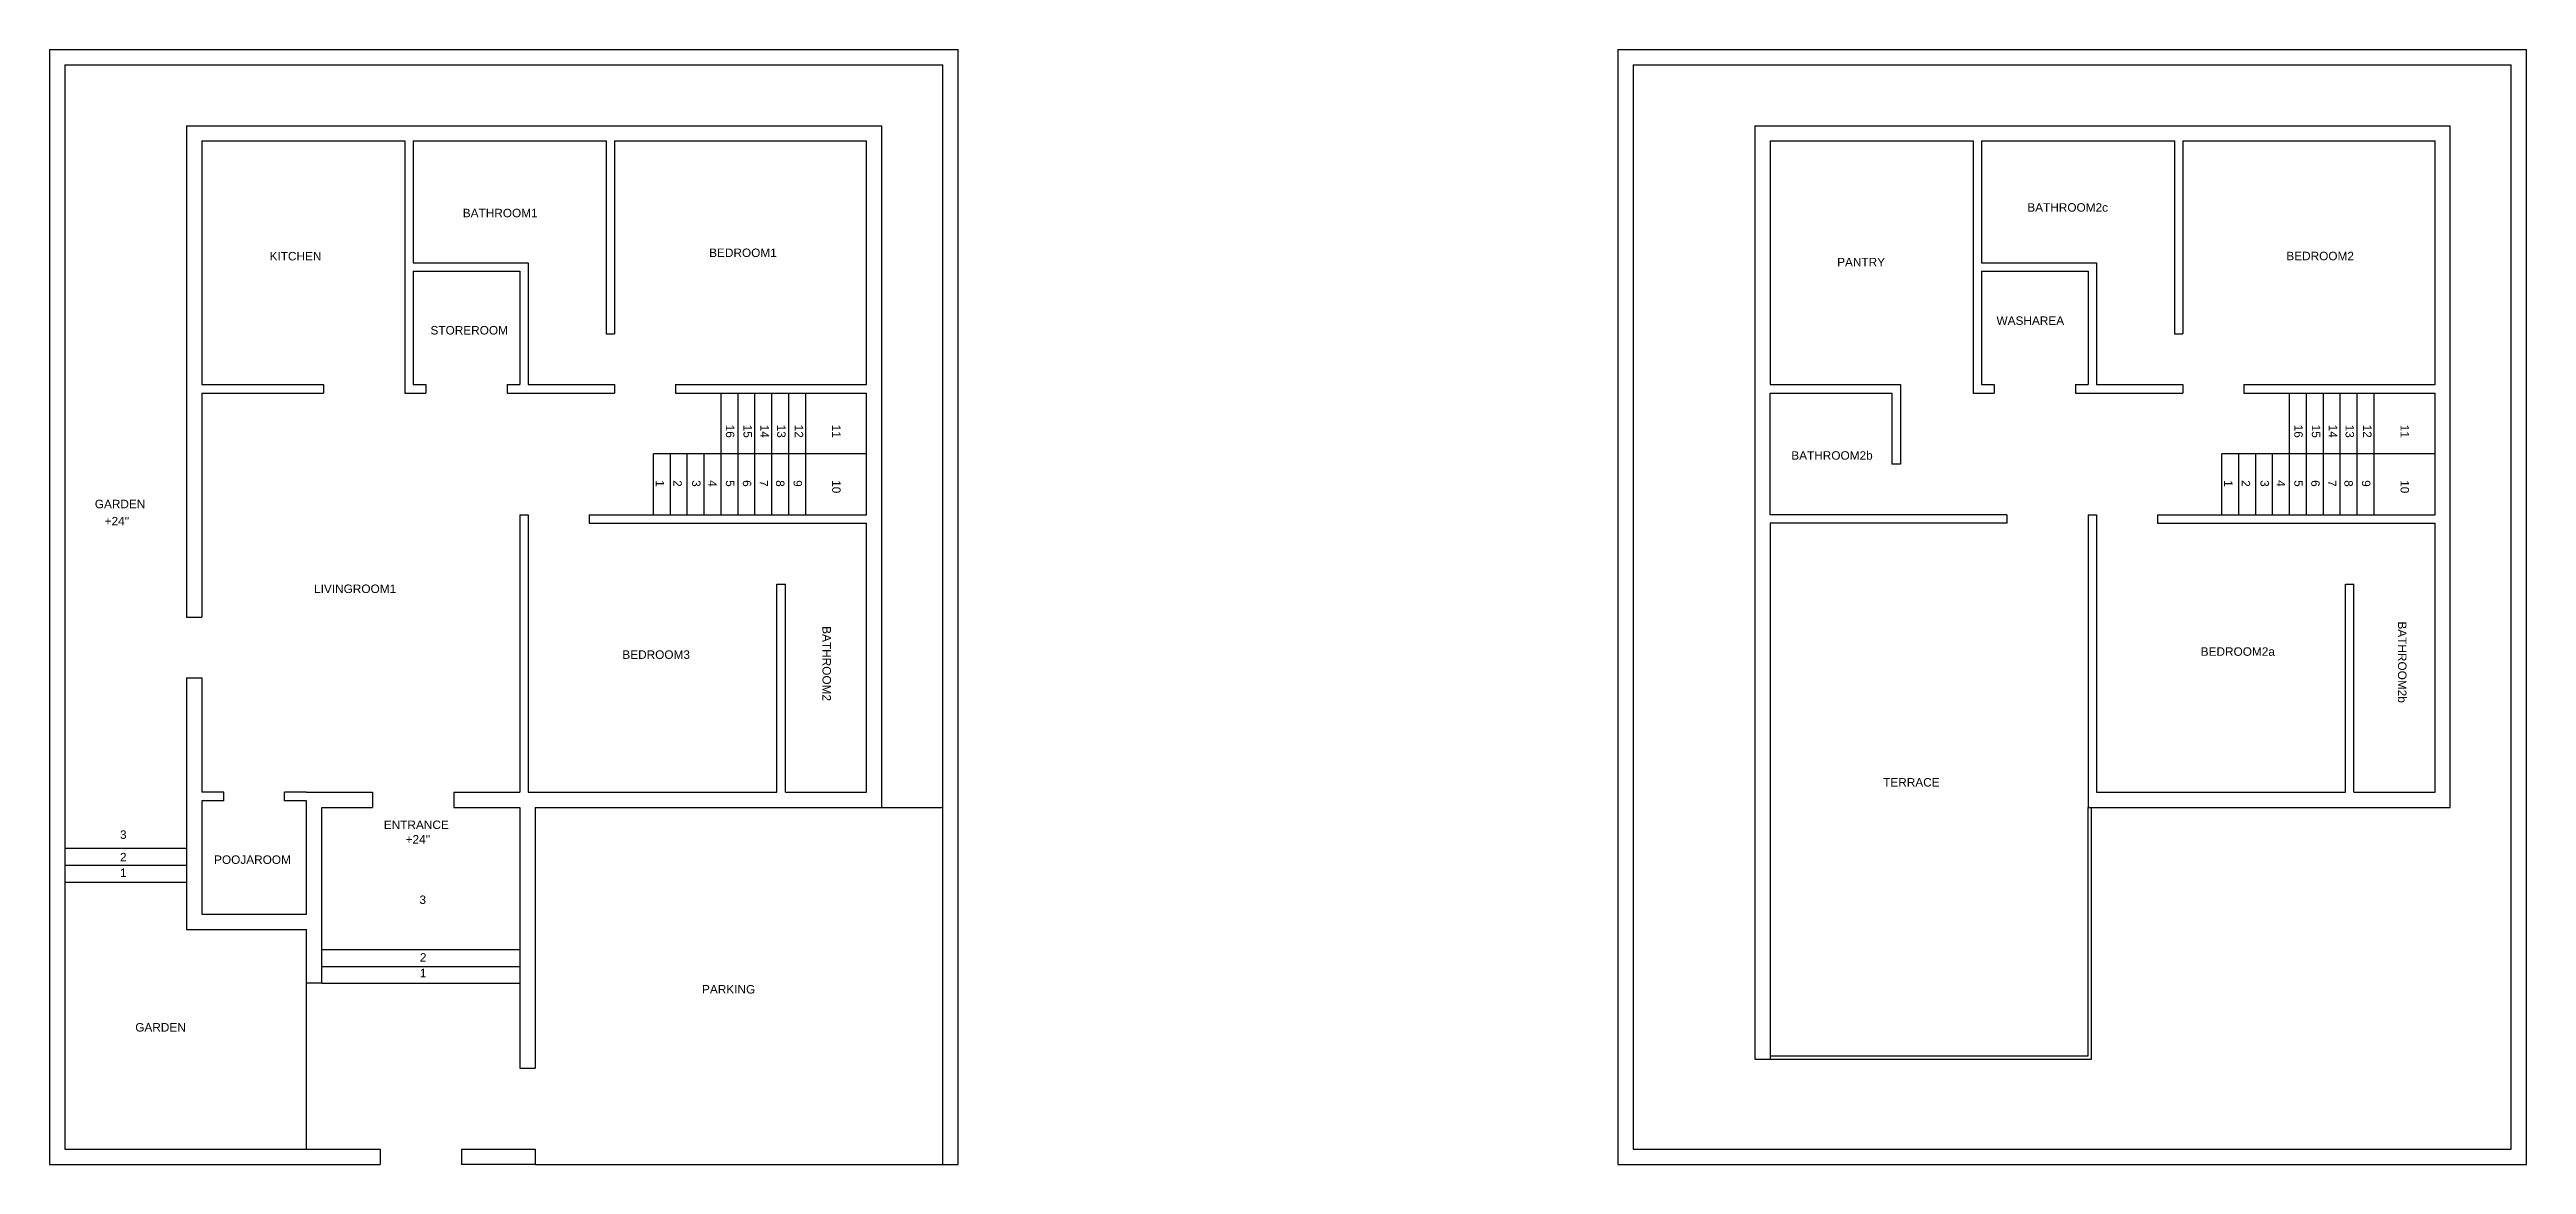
# Model space of a CAD drawing. Header units: feet. Extents: x 8 to 1472, y -629 to 30.
import ezdxf

# ---------------------------------------------------------------- set-up
doc = ezdxf.new("R2010")
doc.units = ezdxf.units.FT
doc.header["$MEASUREMENT"] = 0
for name, color, linetype in [('BathRoom1', 7, 'Continuous'), ('BathRoom2', 7, 'Continuous'), ('BathRoom2b', 7, 'Continuous'), ('BathRoom2c', 7, 'Continuous'), ('BedRoom1', 7, 'Continuous'), ('BedRoom2', 7, 'Continuous'), ('BedRoom2a', 7, 'Continuous'), ('BedRoom3', 7, 'Continuous'), ('Boundary', 7, 'Continuous'), ('Entrance_Staircase', 7, 'Continuous'), ('Garden', 7, 'Continuous'), ('Garden_Staircase', 7, 'Continuous'), ('Kitchen', 7, 'Continuous'), ('LivingRoom1', 7, 'Continuous'), ('Pantry', 7, 'Continuous'), ('Parking', 7, 'Continuous'), ('PoojaRoom', 7, 'Continuous'), ('Staircase', 7, 'Continuous'), ('StoreRoom', 7, 'Continuous'), ('Terrace', 7, 'Continuous'), ('WashArea', 7, 'Continuous')]:
    doc.layers.add(name, color=color, linetype=linetype)
doc.styles.get("Standard").update_dxf_attribs({"font": 'arial.ttf'})

msp = doc.modelspace()

# ---------------------------------------------------------------- linework, layer by layer
for p, q in [((285.5, -245.1), (290.5, -245.1)), ((1164.5, -245.1), (1164.5, -250.1)), ((437.5, -286.1), (442.5, -286.1))]:
    msp.add_line(p, q)
at = {"layer": 'BathRoom1'}
for p, q in [((222.5, -24.1), (222.5, -96.1)), ((222.5, -24.1), (336.5, -24.1)), ((336.5, -24.1), (336.5, -138.1)), ((222.5, -96.1), (290.5, -96.1)), ((290.5, -96.1), (290.5, -168.1)), ((336.5, -138.1), (341.5, -138.1)), ((290.5, -168.1), (341.5, -168.1)), ((341.5, -168.1), (341.5, -173.1))]:
    msp.add_line(p, q, dxfattribs=at)
at = {"layer": 'BathRoom2'}
for p, q in [((437.5, -250.1), (490.5, -250.1)), ((490.5, -409.1), (490.5, -250.1)), ((442.5, -409.1), (442.5, -286.1)), ((442.5, -409.1), (490.5, -409.1))]:
    msp.add_line(p, q, dxfattribs=at)
at = {"layer": 'BathRoom2b'}
for p, q in [((1024.5, -173.1), (1096.5, -173.1)), ((1024.5, -245.1), (1024.5, -173.1)), ((1096.5, -173.1), (1096.5, -215.1)), ((1101.5, -168.1), (1101.5, -215.1)), ((1101.5, -215.1), (1096.5, -215.1)), ((1101.5, -245.1), (1024.5, -245.1)), ((1164.5, -245.1), (1101.5, -245.1)), ((1369.5, -250.1), (1417.5, -250.1)), ((1417.5, -409.1), (1417.5, -250.1)), ((1364.5, -286.1), (1369.5, -286.1)), ((1369.5, -409.1), (1369.5, -286.1)), ((1369.5, -409.1), (1417.5, -409.1))]:
    msp.add_line(p, q, dxfattribs=at)
at = {"layer": 'BathRoom2c'}
for p, q in [((1149.5, -24.1), (1149.5, -96.1)), ((1149.5, -24.1), (1263.5, -24.1)), ((1263.5, -24.1), (1263.5, -138.1)), ((1149.5, -96.1), (1217.5, -96.1)), ((1217.5, -96.1), (1217.5, -168.1)), ((1263.5, -138.1), (1268.5, -138.1)), ((1205, -173.1), (1268.5, -173.1)), ((1217.5, -168.1), (1268.5, -168.1)), ((1268.5, -168.1), (1268.5, -173.1))]:
    msp.add_line(p, q, dxfattribs=at)
at = {"layer": 'BedRoom1'}
for p, q in [((341.5, -24.1), (341.5, -138.1)), ((341.5, -24.1), (490.5, -24.1)), ((490.5, -168.1), (490.5, -24.1)), ((377.5, -168.1), (490.5, -168.1)), ((377.5, -168.1), (377.5, -173.1))]:
    msp.add_line(p, q, dxfattribs=at)
at = {"layer": 'BedRoom2'}
for p, q in [((1268.5, -24.1), (1417.5, -24.1)), ((1268.5, -24.1), (1268.5, -138.1)), ((1417.5, -168.1), (1417.5, -24.1)), ((1304.5, -168.1), (1417.5, -168.1)), ((1304.5, -168.1), (1304.5, -173.1))]:
    msp.add_line(p, q, dxfattribs=at)
at = {"layer": 'BedRoom2a'}
for p, q in [((1217.5, -245.1), (1217.5, -409.1)), ((1253.5, -245.1), (1253.5, -250.1)), ((1253.5, -250.1), (1369.5, -250.1)), ((1364.5, -409.1), (1364.5, -286.1)), ((1217.5, -409.1), (1364.5, -409.1))]:
    msp.add_line(p, q, dxfattribs=at)
at = {"layer": 'BedRoom3'}
for p, q in [((290.5, -245.1), (290.5, -409.1)), ((326.5, -245.1), (326.5, -250.1)), ((326.5, -250.1), (437.5, -250.1)), ((437.5, -409.1), (437.5, -286.1)), ((290.5, -409.1), (437.5, -409.1))]:
    msp.add_line(p, q, dxfattribs=at)
at = {"layer": 'Boundary'}
for p, q in [((7.5, 29.9), (544.5, 29.9)), ((7.5, 29.9), (7.5, -629.1)), ((544.5, -629.1), (544.5, 29.9)), ((934.5, 29.9), (1471.5, 29.9)), ((934.5, 29.9), (934.5, -629.1)), ((1471.5, -629.1), (1471.5, 29.9)), ((943.5, 20.9), (1462.5, 20.9)), ((943.5, 20.9), (943.5, -620.1)), ((1462.5, -620.1), (1462.5, 20.9)), ((1015.5, -15.1), (1426.5, -15.1)), ((1015.5, -15.1), (1015.5, -305.5)), ((1426.5, -418.1), (1426.5, -15.1)), ((1015.5, -305.5), (1015.5, -566.8)), ((1212.5, -418.1), (1426.5, -418.1)), ((1015.5, -566.8), (1214.5, -566.8)), ((7.5, -629.1), (203, -629.1)), ((203, -620.1), (203, -629.1)), ((294.5, -629.1), (251, -629.1)), ((535.5, -629.1), (544.5, -629.1)), ((934.5, -629.1), (1471.5, -629.1)), ((943.5, -620.1), (1462.5, -620.1))]:
    msp.add_line(p, q, dxfattribs=at)
at = {"layer": 'Entrance_Staircase'}
for p, q in [((198.5, -409.1), (198.5, -418.1)), ((246.5, -409.1), (246.5, -418.1)), ((168.5, -522), (168.5, -418.1)), ((168.5, -418.1), (198.5, -418.1)), ((246.5, -418.1), (285.5, -418.1)), ((285.5, -418.1), (285.5, -572.1)), ((168.5, -502), (285.5, -502)), ((168.5, -512), (285.5, -512)), ((168.5, -522), (159.5, -522)), ((168.5, -522), (285.5, -522)), ((285.5, -572.1), (294.5, -572.1)), ((251, -620.1), (251, -629.1)), ((251, -620.1), (294.5, -620.1))]:
    msp.add_line(p, q, dxfattribs=at)
at = {"layer": 'Garden'}
for p, q in [((16.5, 20.9), (535.5, 20.9)), ((16.5, 20.9), (16.5, -620.1)), ((535.5, -418.1), (535.5, 20.9)), ((88.5, -15.1), (499.5, -15.1)), ((88.5, -15.1), (88.5, -305.5)), ((499.5, -418.1), (499.5, -15.1)), ((88.5, -341.5), (88.5, -418.1)), ((88.5, -418.1), (88.5, -490.1)), ((88.5, -490.1), (159.5, -490.1)), ((159.5, -620.1), (159.5, -490.1)), ((16.5, -620.1), (203, -620.1))]:
    msp.add_line(p, q, dxfattribs=at)
at = {"layer": 'Garden_Staircase'}
for p, q in [((88.5, -442.4), (16.5, -442.4)), ((88.5, -452.4), (16.5, -452.4)), ((88.5, -462.4), (16.5, -462.4))]:
    msp.add_line(p, q, dxfattribs=at)
at = {"layer": 'Kitchen'}
for p, q in [((97.5, -24.1), (217.5, -24.1)), ((97.5, -24.1), (97.5, -168.1)), ((217.5, -24.1), (217.5, -173.1)), ((97.5, -168.1), (169.5, -168.1)), ((169.5, -168.1), (169.5, -173.1))]:
    msp.add_line(p, q, dxfattribs=at)
at = {"layer": 'LivingRoom1'}
for p, q in [((97.5, -173.1), (169.5, -173.1)), ((97.5, -173.1), (97.5, -305.5)), ((217.5, -173.1), (230, -173.1)), ((278, -173.1), (341.5, -173.1)), ((285.5, -245.1), (285.5, -409.1)), ((88.5, -305.5), (97.5, -305.5)), ((88.5, -341.5), (97.5, -341.5)), ((97.5, -341.5), (97.5, -409.1)), ((110.5, -409.1), (97.5, -409.1)), ((159.5, -409.1), (146.5, -409.1)), ((159.5, -409.1), (198.5, -409.1)), ((246.5, -409.1), (285.5, -409.1))]:
    msp.add_line(p, q, dxfattribs=at)
at = {"layer": 'Pantry'}
for p, q in [((1024.5, -24.1), (1144.5, -24.1)), ((1024.5, -24.1), (1024.5, -168.1)), ((1144.5, -24.1), (1144.5, -173.1)), ((1024.5, -168.1), (1101.5, -168.1))]:
    msp.add_line(p, q, dxfattribs=at)
at = {"layer": 'Parking'}
for p, q in [((294.5, -418.1), (294.5, -572.1)), ((294.5, -418.1), (499.5, -418.1)), ((499.5, -418.1), (535.5, -418.1)), ((535.5, -629.1), (535.5, -418.1)), ((294.5, -620.1), (294.5, -629.1)), ((294.5, -629.1), (535.5, -629.1))]:
    msp.add_line(p, q, dxfattribs=at)
at = {"layer": 'PoojaRoom'}
for p, q in [((110.5, -414.1), (110.5, -409.1)), ((146.5, -414.1), (146.5, -409.1)), ((110.5, -414.1), (97.5, -414.1)), ((97.5, -414.1), (97.5, -481.1)), ((159.5, -414.1), (146.5, -414.1)), ((159.5, -481.1), (159.5, -414.1)), ((97.5, -481.1), (159.5, -481.1))]:
    msp.add_line(p, q, dxfattribs=at)
at = {"layer": 'Staircase'}
for p, q in [((377.5, -173.1), (490.5, -173.1)), ((404.5, -245.1), (404.5, -173.1)), ((414.5, -245.1), (414.5, -173.1)), ((424.5, -245.1), (424.5, -173.1)), ((434.5, -245.1), (434.5, -173.1)), ((444.5, -245.1), (444.5, -173.1)), ((454.5, -245.1), (454.5, -173.1)), ((490.5, -245.1), (490.5, -173.1)), ((1304.5, -173.1), (1417.5, -173.1)), ((1331.5, -245.1), (1331.5, -173.1)), ((1341.5, -245.1), (1341.5, -173.1)), ((1351.5, -245.1), (1351.5, -173.1)), ((1361.5, -245.1), (1361.5, -173.1)), ((1371.5, -245.1), (1371.5, -173.1)), ((1381.5, -245.1), (1381.5, -173.1)), ((1417.5, -245.1), (1417.5, -173.1)), ((490.5, -209.1), (364.5, -209.1)), ((364.5, -245.1), (364.5, -209.1)), ((374.5, -245.1), (374.5, -209.1)), ((384.5, -245.1), (384.5, -209.1)), ((394.5, -245.1), (394.5, -209.1)), ((1291.5, -245.1), (1291.5, -209.1)), ((1417.5, -209.1), (1291.5, -209.1)), ((1301.5, -245.1), (1301.5, -209.1)), ((1311.5, -245.1), (1311.5, -209.1)), ((1321.5, -245.1), (1321.5, -209.1)), ((326.5, -245.1), (490.5, -245.1)), ((1253.5, -245.1), (1417.5, -245.1))]:
    msp.add_line(p, q, dxfattribs=at)
at = {"layer": 'StoreRoom'}
for p, q in [((222.5, -101.1), (285.5, -101.1)), ((222.5, -101.1), (222.5, -168.1)), ((285.5, -101.1), (285.5, -168.1)), ((222.5, -168.1), (230, -168.1)), ((230, -168.1), (230, -173.1)), ((278, -168.1), (278, -173.1)), ((278, -168.1), (285.5, -168.1))]:
    msp.add_line(p, q, dxfattribs=at)
at = {"layer": 'Terrace'}
for p, q in [((1212.5, -245.1), (1217.5, -245.1)), ((1212.5, -245.1), (1212.5, -418.1)), ((1164.5, -250.1), (1024.5, -250.1)), ((1024.5, -250.1), (1024.5, -566.8)), ((1212.5, -564.8), (1212.5, -418.1)), ((1214.5, -566.8), (1214.5, -418.1)), ((1024.5, -564.8), (1212.5, -564.8))]:
    msp.add_line(p, q, dxfattribs=at)
at = {"layer": 'WashArea'}
for p, q in [((1149.5, -101.1), (1212.5, -101.1)), ((1149.5, -101.1), (1149.5, -168.1)), ((1212.5, -101.1), (1212.5, -168.1)), ((1144.5, -173.1), (1157, -173.1)), ((1149.5, -168.1), (1157, -168.1)), ((1157, -168.1), (1157, -173.1)), ((1205, -168.1), (1212.5, -168.1)), ((1205, -168.1), (1205, -173.1))]:
    msp.add_line(p, q, dxfattribs=at)

# ---------------------------------------------------------------- texts
at = {"layer": 'BathRoom1', "insert": (251.8, -64.2), "char_height": 5, "width": 33.801, "attachment_point": 1}
msp.add_mtext('BATHROOM1', dxfattribs=at)
at = {"layer": 'BathRoom2', "insert": (469.4, -310.9), "char_height": 5, "width": 46.327, "attachment_point": 1, "rotation": 270}
msp.add_mtext('BATHROOM2', dxfattribs=at)
at = {"layer": 'BathRoom2b', "insert": (1037, -207.5), "char_height": 5, "width": 33.942, "attachment_point": 1}
msp.add_mtext('BATHROOM2b', dxfattribs=at)
at = {"layer": 'BathRoom2b', "insert": (1400.6, -308.1), "char_height": 5, "width": 33.942, "attachment_point": 1, "rotation": 270}
msp.add_mtext('BATHROOM2b', dxfattribs=at)
at = {"layer": 'BathRoom2c', "insert": (1176.5, -60.9), "char_height": 5, "width": 33.942, "attachment_point": 1}
msp.add_mtext('BATHROOM2c', dxfattribs=at)
at = {"layer": 'BedRoom1', "insert": (397.4, -87.7), "char_height": 5, "width": 33.942, "attachment_point": 1}
msp.add_mtext('BEDROOM1', dxfattribs=at)
at = {"layer": 'BedRoom2', "insert": (1329.6, -89.6), "char_height": 5, "width": 33.942, "attachment_point": 1}
msp.add_mtext('BEDROOM2', dxfattribs=at)
at = {"layer": 'BedRoom2a', "insert": (1279, -323.4), "char_height": 5, "width": 33.942, "attachment_point": 1}
msp.add_mtext('BEDROOM2a', dxfattribs=at)
at = {"layer": 'BedRoom3', "insert": (346.1, -325.2), "char_height": 5, "width": 42.538, "attachment_point": 1}
msp.add_mtext('BEDROOM3', dxfattribs=at)
at = {"layer": 'Entrance_Staircase', "char_height": 5, "width": 33.942, "attachment_point": 1}
for s, insert in [('ENTRANCE', (205.1, -425.8)), ("+24''", (218, -434.4)), ('3', (226.2, -470.1)), ('2', (226.4, -504.2)), ('1', (226.4, -513.4))]:
    msp.add_mtext(s, dxfattribs=dict(at, insert=insert))
at = {"layer": 'Garden', "char_height": 5, "width": 33.942, "attachment_point": 1}
for s, insert in [('GARDEN', (34.3, -236.2)), ("+24''", (40.1, -246.3)), ('GARDEN', (58.2, -545.5))]:
    msp.add_mtext(s, dxfattribs=dict(at, insert=insert))
at = {"layer": 'Garden_Staircase', "char_height": 5, "width": 33.942, "attachment_point": 1}
for s, insert in [('3', (49.2, -431.6)), ('2', (49.2, -444.9)), ('1', (49.2, -454.1))]:
    msp.add_mtext(s, dxfattribs=dict(at, insert=insert))
at = {"layer": 'Kitchen', "insert": (137.6, -89.7), "char_height": 5, "width": 33.942, "attachment_point": 1}
msp.add_mtext('KITCHEN', dxfattribs=at)
at = {"layer": 'LivingRoom1', "insert": (163.9, -286.3), "char_height": 5, "width": 33.942, "attachment_point": 1}
msp.add_mtext('LIVINGROOM1', dxfattribs=at)
at = {"layer": 'Pantry', "insert": (1064.1, -93.2), "char_height": 5, "width": 33.942, "attachment_point": 1}
msp.add_mtext('PANTRY', dxfattribs=at)
at = {"layer": 'Parking', "insert": (393.2, -523), "char_height": 5, "width": 33.942, "attachment_point": 1}
msp.add_mtext('PARKING', dxfattribs=at)
at = {"layer": 'PoojaRoom', "insert": (104.8, -446.4), "char_height": 5, "width": 33.942, "attachment_point": 1}
msp.add_mtext('POOJAROOM', dxfattribs=at)
at = {"layer": 'Staircase', "char_height": 5, "width": 33.942, "attachment_point": 1, "rotation": 270}
for s, insert in [('16', (412.3, -191.8)), ('15', (422.7, -191.8)), ('14', (432.7, -191.8)), ('13', (442.6, -191.8)), ('12', (453, -191.8)), ('11', (475.1, -191.8)), ('16', (1339.3, -191.8)), ('15', (1349.7, -191.8)), ('14', (1359.7, -191.8)), ('13', (1369.6, -191.8)), ('12', (1380, -191.8)), ('11', (1402.1, -191.8)), ('1', (370.8, -224.6)), ('2', (381.2, -224.6)), ('3', (392.3, -224.6)), ('4', (401.9, -224.6)), ('5', (412.3, -224.6)), ('6', (422.3, -224.6)), ('7', (432.2, -224.6)), ('8', (441.9, -224.6)), ('9', (452.3, -224.6)), ('10', (475.1, -224.6)), ('1', (1297.8, -224.6)), ('2', (1308.2, -224.6)), ('3', (1319.3, -224.6)), ('4', (1328.9, -224.6)), ('5', (1339.3, -224.6)), ('6', (1349.3, -224.6)), ('7', (1359.2, -224.6)), ('8', (1368.9, -224.6)), ('9', (1379.3, -224.6)), ('10', (1402.1, -224.6))]:
    msp.add_mtext(s, dxfattribs=dict(at, insert=insert))
at = {"layer": 'StoreRoom', "insert": (232.7, -133.5), "char_height": 5, "width": 33.942, "attachment_point": 1}
msp.add_mtext('STOREROOM', dxfattribs=at)
at = {"layer": 'Terrace', "insert": (1091.3, -400.7), "char_height": 5, "width": 33.942, "attachment_point": 1}
msp.add_mtext('TERRACE', dxfattribs=at)
at = {"layer": 'WashArea', "insert": (1158.3, -127.8), "char_height": 5, "width": 33.942, "attachment_point": 1}
msp.add_mtext('WASHAREA', dxfattribs=at)

doc.saveas('drawing.dxf')
